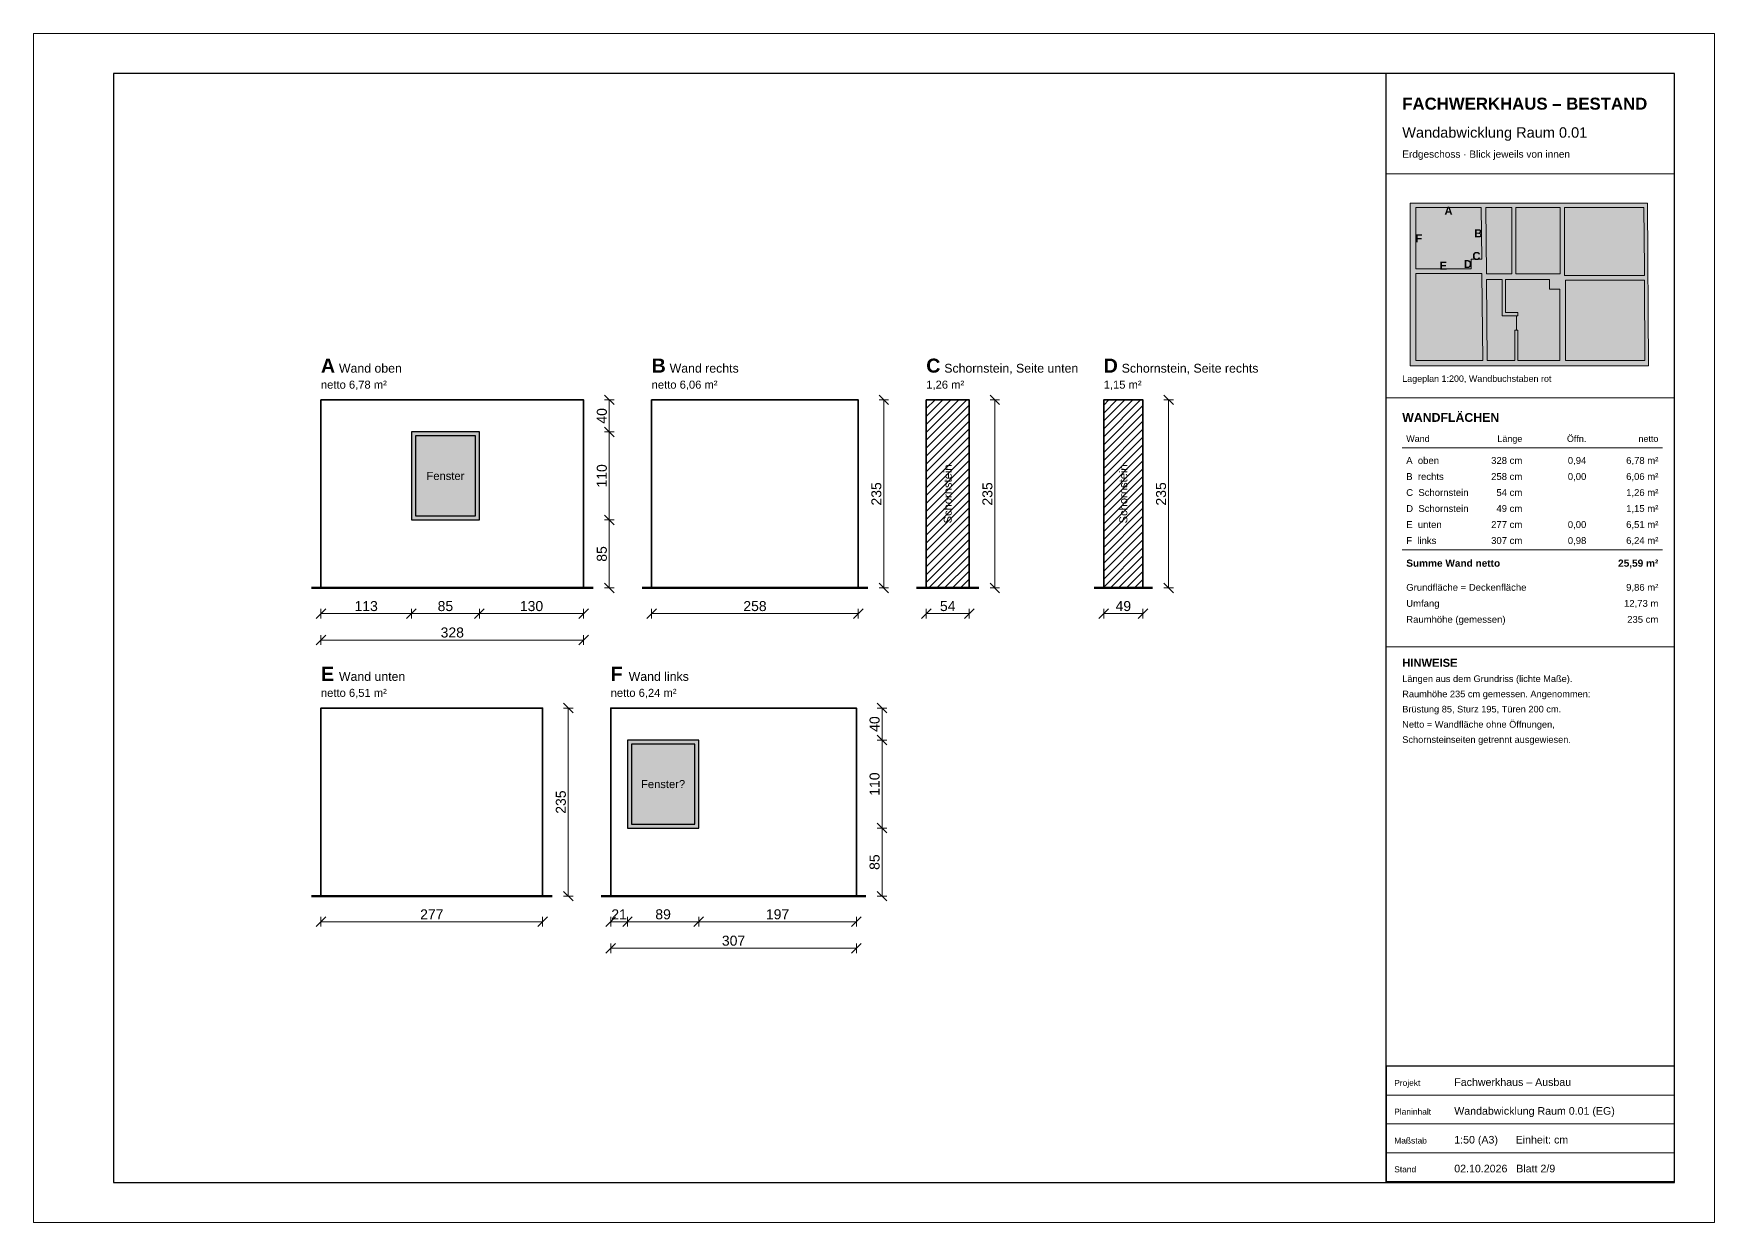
# Model space of a CAD drawing. Header units: centimetres. Extents: x 0 to 18200, y 0 to 1485.
# Drawn here: x 0 to 2100, y 0 to 1485 of the extents above; entities that cross this region are included whole.
import ezdxf
from ezdxf.enums import TextEntityAlignment as Align

# ---------------------------------------------------------------- set-up
doc = ezdxf.new("R2010")
doc.units = ezdxf.units.CM
for name, color, linetype, lineweight in [('ABW_BODEN', 7, 'Continuous', 50), ('ABW_OEFFNUNG', 7, 'Continuous', 25), ('ABW_TEXT', 7, 'Continuous', 18), ('ABW_WAND', 7, 'Continuous', 35), ('BEMASSUNG', 7, 'Continuous', 18), ('FENSTER', 7, 'Continuous', 25), ('PLANKOPF', 7, 'Continuous', 25), ('PLANKOPF_DUENN', 7, 'Continuous', 13), ('SCHORNSTEIN', 7, 'Continuous', 35), ('WAND_FUELLUNG', 8, 'Continuous', 0)]:
    doc.layers.add(name, color=color, linetype=linetype, lineweight=lineweight)
doc.styles.add('PLAN', font='arial.ttf')
doc.styles.add('PLAN_FETT', font='arialbd.ttf')
doc.dimstyles.new('BESTAND_1_50', dxfattribs={"dimscale": 5, "dimtxt": 2.5, "dimasz": 1.5, "dimexe": 1.2, "dimexo": 0, "dimgap": 0.6, "dimtad": 1, "dimdec": 0, "dimtxsty": 'PLAN', "dimtsz": 1.2, "dimcen": 2.5, "dimclrd": 7, "dimclre": 7, "dimclrt": 7, "dimazin": 3, "dimtfac": 1, "dimtmove": 2, "dimatfit": 3, "dimlwd": 18, "dimlwe": 13})

msp = doc.modelspace()

# ---------------------------------------------------------------- hatches: boundary and pattern name
at = {"layer": 'ABW_OEFFNUNG', "true_color": 0xffffff}
h = msp.add_hatch(color=7, dxfattribs=at)
h.dxf.hatch_style = 1
h.paths.add_polyline_path([(557, 877.5), (557, 987.5), (472, 987.5), (472, 877.5)])
h = msp.add_hatch(color=7, dxfattribs=at)
h.dxf.hatch_style = 1
h.paths.add_polyline_path([(831, 492.5), (831, 602.5), (742, 602.5), (742, 492.5)])
at = {"layer": 'SCHORNSTEIN'}
h = msp.add_hatch(dxfattribs=at)
h.set_pattern_fill('ANSI31', scale=2.2)
h.paths.add_polyline_path([(1169, 792.5), (1169, 1027.5), (1115.3, 1027.5), (1115.3, 792.5)])
h = msp.add_hatch(dxfattribs=at)
h.set_pattern_fill('ANSI31', scale=2.2)
h.paths.add_polyline_path([(1386, 792.5), (1386, 1027.5), (1337, 1027.5), (1337, 792.5)])
at = {"layer": 'WAND_FUELLUNG', "true_color": 0xa0a0a0}
h = msp.add_hatch(color=7, dxfattribs=at)
h.dxf.hatch_style = 1
h.paths.add_polyline_path([(1720, 1070), (2017.8, 1070), (2016.5, 1273.2), (1720, 1273.2)])
at = {"layer": 'WAND_FUELLUNG', "true_color": 0xf0c8be}
h = msp.add_hatch(color=7, dxfattribs=at)
h.dxf.hatch_style = 1
h.paths.add_polyline_path([(1796, 1203.2), (1796, 1191), (1726.8, 1191), (1726.8, 1267.8), (1808.8, 1267.8), (1809.4, 1203.2)])
at = {"layer": 'WAND_FUELLUNG', "true_color": 0xffffff}
h = msp.add_hatch(color=7, dxfattribs=at)
h.dxf.hatch_style = 1
h.paths.add_polyline_path([(1815.1, 1184.8), (1814.3, 1267.8), (1847, 1267.8), (1847, 1184.8)])
h = msp.add_hatch(color=7, dxfattribs=at)
h.dxf.hatch_style = 1
h.paths.add_polyline_path([(1852, 1184.8), (1852, 1267.8), (1907.2, 1267.8), (1907.2, 1184.8)])
h = msp.add_hatch(color=7, dxfattribs=at)
h.dxf.hatch_style = 1
h.paths.add_polyline_path([(2012.5, 1191.9), (2012.5, 1182.8), (1914, 1182.8), (1912.8, 1182.8), (1912.8, 1267.8), (2012, 1267.8)])
h = msp.add_hatch(color=7, dxfattribs=at)
h.dxf.hatch_style = 1
h.paths.add_polyline_path([(1809.6, 1185.5), (1810.7, 1076.8), (1726.8, 1076.8), (1726.8, 1185.5)])
h = msp.add_hatch(color=7, dxfattribs=at)
h.dxf.hatch_style = 1
h.paths.add_polyline_path([(1850.8, 1114.5), (1850.8, 1076.8), (1816.2, 1076.8), (1815.2, 1178), (1835, 1178), (1835, 1136.8), (1835, 1132.5), (1839.2, 1132.5), (1852.6, 1132.5), (1852.6, 1114.5)])
h = msp.add_hatch(color=7, dxfattribs=at)
h.dxf.hatch_style = 1
h.paths.add_polyline_path([(1854.5, 1114.5), (1852.6, 1114.5), (1852.6, 1132.5), (1854.5, 1132.5), (1854.5, 1136.8), (1839.2, 1136.8), (1839.2, 1178), (1852.6, 1178), (1893.8, 1178), (1893.8, 1165.8), (1907, 1165.8), (1907, 1076.8), (1854.5, 1076.8)])
h = msp.add_hatch(color=7, dxfattribs=at)
h.dxf.hatch_style = 1
h.paths.add_polyline_path([(2013.2, 1076.8), (1914, 1076.8), (1914, 1177.2), (2012.6, 1177.2)])

# ---------------------------------------------------------------- linework, layer by layer
at = {"layer": 'ABW_BODEN'}
for p, q in [((347, 792.5), (699.2, 792.5)), ((760.2, 792.5), (1042.3, 792.5)), ((1103.3, 792.5), (1181, 792.5)), ((1325, 792.5), (1398, 792.5)), ((347, 407.5), (648, 407.5)), ((709, 407.5), (1040, 407.5))]:
    msp.add_line(p, q, dxfattribs=at)
at = {"layer": 'ABW_OEFFNUNG'}
for points in [[(557, 877.5), (557, 987.5), (472, 987.5), (472, 877.5)], [(831, 492.5), (831, 602.5), (742, 602.5), (742, 492.5)]]:
    msp.add_lwpolyline(points, close=True, dxfattribs=at)
at = {"layer": 'ABW_WAND'}
for points in [[(687.2, 792.5), (687.2, 1027.5), (359, 1027.5), (359, 792.5)], [(1030.3, 792.5), (1030.3, 1027.5), (772.2, 1027.5), (772.2, 792.5)], [(1169, 792.5), (1169, 1027.5), (1115.3, 1027.5), (1115.3, 792.5)], [(1386, 792.5), (1386, 1027.5), (1337, 1027.5), (1337, 792.5)], [(636, 407.5), (636, 642.5), (359, 642.5), (359, 407.5)], [(1028, 407.5), (1028, 642.5), (721, 642.5), (721, 407.5)]]:
    msp.add_lwpolyline(points, close=True, dxfattribs=at)
at = {"layer": 'FENSTER'}
for points in [[(552, 882.5), (552, 982.5), (477, 982.5), (477, 882.5)], [(826, 497.5), (826, 597.5), (747, 597.5), (747, 497.5)]]:
    msp.add_lwpolyline(points, close=True, dxfattribs=at)
at = {"layer": 'PLANKOPF'}
msp.add_line((1690, 50), (1690, 1435), dxfattribs=at)
for points in [[(100, 50), (2050, 50), (2050, 1435), (100, 1435)], [(1690, 50), (2050, 50), (2050, 195), (1690, 195)]]:
    msp.add_lwpolyline(points, close=True, dxfattribs=at)
at = {"layer": 'PLANKOPF_DUENN'}
for p, q in [((1690, 1310), (2050, 1310)), ((1690, 1030), (2050, 1030)), ((1710, 967.5), (2035, 967.5)), ((1710, 840), (2035, 840)), ((1690, 719), (2050, 719)), ((1690, 159), (2050, 159)), ((1690, 123), (2050, 123)), ((1690, 87), (2050, 87)), ((1690, 51), (2050, 51))]:
    msp.add_line(p, q, dxfattribs=at)
for points in [[(0, 0), (2100, 0), (2100, 1485), (0, 1485)], [(1720, 1070), (2017.8, 1070), (2016.5, 1273.2), (1720, 1273.2)], [(1796, 1203.2), (1796, 1191), (1726.8, 1191), (1726.8, 1267.8), (1808.8, 1267.8), (1809.4, 1203.2)], [(1815.1, 1184.8), (1814.3, 1267.8), (1847, 1267.8), (1847, 1184.8)], [(1852, 1184.8), (1852, 1267.8), (1907.2, 1267.8), (1907.2, 1184.8)], [(2012.5, 1191.9), (2012.5, 1182.8), (1914, 1182.8), (1912.8, 1182.8), (1912.8, 1267.8), (2012, 1267.8)], [(1809.6, 1185.5), (1810.7, 1076.8), (1726.8, 1076.8), (1726.8, 1185.5)], [(1850.8, 1114.5), (1850.8, 1076.8), (1816.2, 1076.8), (1815.2, 1178), (1835, 1178), (1835, 1136.8), (1835, 1132.5), (1839.2, 1132.5), (1852.6, 1132.5), (1852.6, 1114.5)], [(1854.5, 1114.5), (1852.6, 1114.5), (1852.6, 1132.5), (1854.5, 1132.5), (1854.5, 1136.8), (1839.2, 1136.8), (1839.2, 1178), (1852.6, 1178), (1893.8, 1178), (1893.8, 1165.8), (1907, 1165.8), (1907, 1076.8), (1854.5, 1076.8)], [(2013.2, 1076.8), (1914, 1076.8), (1914, 1177.2), (2012.6, 1177.2)]]:
    msp.add_lwpolyline(points, close=True, dxfattribs=at)

# ---------------------------------------------------------------- texts
at = {"layer": 'ABW_TEXT'}
for s, height, style, p in [('A', 17.5, 'PLAN_FETT', (359, 1061.5)), ('Wand oben', 11, 'PLAN', (381.5, 1061.5)), ('B', 17.5, 'PLAN_FETT', (772.2, 1061.5)), ('Wand rechts', 11, 'PLAN', (794.7, 1061.5)), ('C', 17.5, 'PLAN_FETT', (1115.3, 1061.5)), ('Schornstein, Seite unten', 11, 'PLAN', (1137.8, 1061.5)), ('D', 17.5, 'PLAN_FETT', (1337, 1061.5)), ('Schornstein, Seite rechts', 11, 'PLAN', (1359.5, 1061.5)), ('netto 6,78 m²', 10, 'PLAN', (359, 1041.5)), ('netto 6,06 m²', 10, 'PLAN', (772.2, 1041.5)), ('1,26 m²', 10, 'PLAN', (1115.3, 1041.5)), ('1,15 m²', 10, 'PLAN', (1337, 1041.5)), ('E', 17.5, 'PLAN_FETT', (359, 676.5)), ('F', 17.5, 'PLAN_FETT', (721, 676.5)), ('Wand unten', 11, 'PLAN', (381.5, 676.5)), ('Wand links', 11, 'PLAN', (743.5, 676.5)), ('netto 6,51 m²', 10, 'PLAN', (359, 656.5)), ('netto 6,24 m²', 10, 'PLAN', (721, 656.5))]:
    msp.add_text(s, height=height, dxfattribs=dict(at, style=style)).set_placement(p)
at = {"layer": 'ABW_TEXT', "style": 'PLAN'}
for p in [(1142.1, 910), (1361.5, 910)]:
    msp.add_text('Schornstein', height=10, rotation=90, dxfattribs=at).set_placement(p, align=Align.MIDDLE_CENTER)
for s, p in [('Fenster', (514.5, 932.5)), ('Fenster?', (786.5, 547.5))]:
    msp.add_text(s, height=10, dxfattribs=at).set_placement(p, align=Align.MIDDLE_CENTER)
at = {"layer": 'PLANKOPF'}
for s, height, style, p in [('FACHWERKHAUS – BESTAND', 15, 'PLAN_FETT', (1710, 1390)), ('Wandabwicklung Raum 0.01', 13, 'PLAN', (1710, 1355)), ('Erdgeschoss · Blick jeweils von innen', 9, 'PLAN', (1710, 1330)), ('Lageplan 1:200, Wandbuchstaben rot', 8, 'PLAN', (1710, 1050)), ('WANDFLÄCHEN', 11, 'PLAN_FETT', (1710, 1000)), ('Wand', 8, 'PLAN', (1715, 975)), ('A  oben', 8.5, 'PLAN', (1715, 947.5)), ('B  rechts', 8.5, 'PLAN', (1715, 927.5)), ('C  Schornstein', 8.5, 'PLAN', (1715, 907.5)), ('D  Schornstein', 8.5, 'PLAN', (1715, 887.5)), ('E  unten', 8.5, 'PLAN', (1715, 867.5)), ('F  links', 8.5, 'PLAN', (1715, 847.5)), ('Summe Wand netto', 9, 'PLAN_FETT', (1715, 819)), ('Grundfläche = Deckenfläche', 8.5, 'PLAN', (1715, 789)), ('Umfang', 8.5, 'PLAN', (1715, 769)), ('Raumhöhe (gemessen)', 8.5, 'PLAN', (1715, 749)), ('HINWEISE', 10, 'PLAN_FETT', (1710, 694)), ('Längen aus dem Grundriss (lichte Maße).', 8.25, 'PLAN', (1710, 675)), ('Raumhöhe 235 cm gemessen. Angenommen:', 8.25, 'PLAN', (1710, 656)), ('Brüstung 85, Sturz 195, Türen 200 cm.', 8.25, 'PLAN', (1710, 637)), ('Netto = Wandfläche ohne Öffnungen,', 8.25, 'PLAN', (1710, 618)), ('Schornsteinseiten getrennt ausgewiesen.', 8.25, 'PLAN', (1710, 599)), ('Projekt', 7.5, 'PLAN', (1700, 170.5)), ('Fachwerkhaus – Ausbau', 9.5, 'PLAN', (1775, 170.5)), ('Planinhalt', 7.5, 'PLAN', (1700, 134.5)), ('Wandabwicklung Raum 0.01 (EG)', 9.5, 'PLAN', (1775, 134.5)), ('Maßstab', 7.5, 'PLAN', (1700, 98.5)), ('1:50 (A3)      Einheit: cm', 9.5, 'PLAN', (1775, 98.5)), ('Stand', 7.5, 'PLAN', (1700, 62.5)), ('02.10.2026   Blatt 2/9', 9.5, 'PLAN', (1775, 62.5))]:
    msp.add_text(s, height=height, dxfattribs=dict(at, style=style)).set_placement(p)
at = {"layer": 'PLANKOPF', "true_color": 0xc81e1e, "style": 'PLAN_FETT'}
for s, p in [('A', (1767.8, 1263.8)), ('B', (1805.1, 1235.5)), ('F', (1730.8, 1229.4)), ('E', (1761.4, 1195)), ('D', (1792, 1197.1)), ('C', (1802.7, 1207.2))]:
    msp.add_text(s, height=10, dxfattribs=at).set_placement(p, align=Align.MIDDLE_CENTER)
at = {"layer": 'PLANKOPF'}
for s, height, style, p in [('Länge', 8, 'PLAN', (1860, 975)), ('Öffn.', 8, 'PLAN', (1940, 975)), ('netto', 8, 'PLAN', (2030, 975)), ('328 cm', 8.5, 'PLAN', (1860, 947.5)), ('0,94', 8.5, 'PLAN', (1940, 947.5)), ('6,78 m²', 8.5, 'PLAN', (2030, 947.5)), ('258 cm', 8.5, 'PLAN', (1860, 927.5)), ('0,00', 8.5, 'PLAN', (1940, 927.5)), ('6,06 m²', 8.5, 'PLAN', (2030, 927.5)), ('54 cm', 8.5, 'PLAN', (1860, 907.5)), ('1,26 m²', 8.5, 'PLAN', (2030, 907.5)), ('49 cm', 8.5, 'PLAN', (1860, 887.5)), ('1,15 m²', 8.5, 'PLAN', (2030, 887.5)), ('277 cm', 8.5, 'PLAN', (1860, 867.5)), ('0,00', 8.5, 'PLAN', (1940, 867.5)), ('6,51 m²', 8.5, 'PLAN', (2030, 867.5)), ('307 cm', 8.5, 'PLAN', (1860, 847.5)), ('0,98', 8.5, 'PLAN', (1940, 847.5)), ('6,24 m²', 8.5, 'PLAN', (2030, 847.5)), ('25,59 m²', 9, 'PLAN_FETT', (2030, 819)), ('12,73 m', 8.5, 'PLAN', (2030, 769)), ('9,86 m²', 8.5, 'PLAN', (2030, 789)), ('235 cm', 8.5, 'PLAN', (2030, 749))]:
    msp.add_text(s, height=height, dxfattribs=dict(at, style=style)).set_placement(p, align=Align.RIGHT)

# ---------------------------------------------------------------- dimensions: what is measured, and where the dimension line sits
at = {"layer": 'BEMASSUNG'}
for base, p1, p2, location in [((719.2, 987.5), (725.2, 987.5), (725.2, 1027.5), (710, 1007.5)), ((1062.3, 792.5), (1068.3, 792.5), (1068.3, 1027.5), (1053, 910)), ((1201, 792.5), (1207, 792.5), (1207, 1027.5), (1191.8, 910)), ((1418, 792.5), (1424, 792.5), (1424, 1027.5), (1408.7, 910)), ((719.2, 877.5), (725.2, 877.5), (725.2, 987.5), (710, 932.5)), ((719.2, 792.5), (725.2, 792.5), (725.2, 877.5), (710, 835)), ((668, 407.5), (674, 407.5), (674, 642.5), (658.8, 525)), ((1060, 602.5), (1066, 602.5), (1066, 642.5), (1050.8, 622.5)), ((1060, 492.5), (1066, 492.5), (1066, 602.5), (1050.8, 547.5)), ((1060, 407.5), (1066, 407.5), (1066, 492.5), (1050.8, 450))]:
    msp.add_linear_dim(base=base, p1=p1, p2=p2, angle=90, location=location, dimstyle='BESTAND_1_50', override={"dimtmove": 2}, dxfattribs=at).render()
for base, p1, p2, location in [((359, 760.5), (359, 754.5), (472, 754.5), (415.5, 769.8)), ((472, 760.5), (472, 754.5), (557, 754.5), (514.5, 769.8)), ((557, 760.5), (557, 754.5), (687.2, 754.5), (622.1, 769.8)), ((772.2, 760.5), (772.2, 754.5), (1030.3, 754.5), (901.3, 769.8)), ((1115.3, 760.5), (1115.3, 754.5), (1169, 754.5), (1142.1, 769.8)), ((1337, 760.5), (1337, 754.5), (1386, 754.5), (1361.5, 769.8)), ((359, 727.5), (359, 721.5), (687.2, 721.5), (523.1, 736.8)), ((359, 375.5), (359, 369.5), (636, 369.5), (497.5, 384.8)), ((721, 375.5), (721, 369.5), (742, 369.5), (731.5, 384.8)), ((742, 375.5), (742, 369.5), (831, 369.5), (786.5, 384.8)), ((831, 375.5), (831, 369.5), (1028, 369.5), (929.5, 384.8)), ((721, 342.5), (721, 336.5), (1028, 336.5), (874.5, 351.8))]:
    msp.add_linear_dim(base=base, p1=p1, p2=p2, location=location, dimstyle='BESTAND_1_50', override={"dimtmove": 2}, dxfattribs=at).render()

doc.saveas('drawing.dxf')
